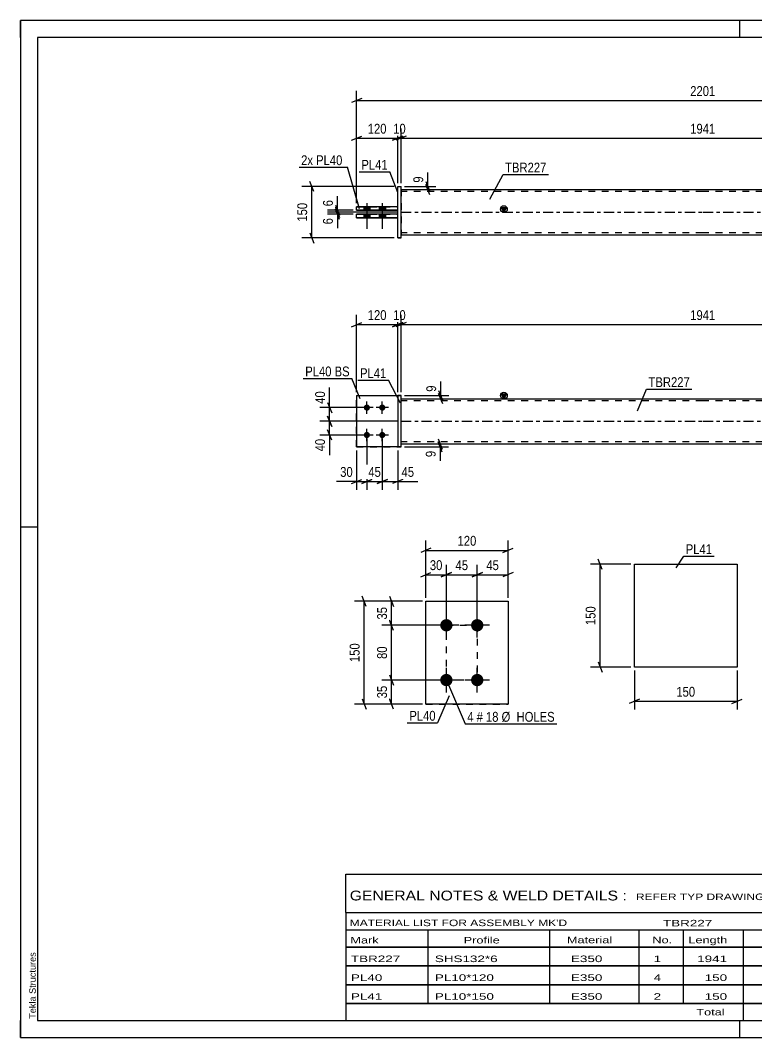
# Model space of a CAD drawing. Header units: millimetres. Extents: x 0 to 420, y 0 to 297.
# Drawn here: x 0 to 214.9, y 0 to 297 of the extents above; entities that cross this region are included whole.
import ezdxf

# ---------------------------------------------------------------- set-up
doc = ezdxf.new("R2010")
doc.units = ezdxf.units.MM
doc.linetypes.add('DXK_LINE_DOT2', pattern=[3.9198, 1.9599, -1.9599])
doc.linetypes.add('DXK_LINE_DOT3', pattern=[5.9187, 2.979, -0.9799, 0.9799, -0.9799])
doc.styles.add('Arial', font='ARIAL.TTF', dxfattribs={"height": 0.2})
doc.styles.add('Arial Narrow', font='ARIALN.TTF', dxfattribs={"height": 0.2})

# ---------------------------------------------------------------- blocks, each defined once
blk = doc.blocks.new('Unknown-582684375-1127')
at = {"color": 5, "linetype": 'Continuous'}
for p, q in [((420, 297), (0, 297)), ((0, 297), (0, 0)), ((0, 292), (0, 297)), ((210, 292), (210, 297)), ((415, 292), (5, 292)), ((5, 292), (5, 5)), ((5, 149), (0, 149)), ((0, 0), (0, 5)), ((5, 5), (415, 5)), ((210, 0), (210, 5)), ((0, 0), (420, 0))]:
    blk.add_line(p, q, dxfattribs=at)
at = {"color": 174, "linetype": 'Continuous', "style": 'Arial'}
blk.add_text('Tekla Structures', height=1.9102, rotation=90, dxfattribs=at).set_placement((4.5, 5.5))
blk = doc.blocks.new('Part-582684375-1392 - 1364')
at = {"color": 2, "linetype": 'Continuous'}
for p, q in [((98.15, 187.44), (110.15, 187.44)), ((98.15, 187.44), (98.15, 172.44)), ((110.15, 172.44), (98.15, 172.44)), ((98.15, 172.44), (98.15, 172.44))]:
    blk.add_line(p, q, dxfattribs=at)
at = {"color": 7, "linetype": 'DXK_LINE_DOT2'}
for p, q in [((98.15, 187.44), (110.15, 187.44)), ((110.15, 187.44), (110.15, 187.44)), ((110.15, 187.44), (110.15, 172.44)), ((98.15, 172.44), (110.15, 172.44)), ((98.15, 172.44), (98.15, 172.44))]:
    blk.add_line(p, q, dxfattribs=at)
blk = doc.blocks.new('Part-582684375-1397 - 1364')
at = {"color": 7, "linetype": 'DXK_LINE_DOT2'}
for p, q in [((98.15, 187.44), (110.15, 187.44)), ((98.15, 187.44), (110.15, 187.44)), ((98.15, 172.44), (98.15, 187.44)), ((110.15, 187.44), (110.15, 187.44)), ((110.15, 187.44), (110.15, 172.44)), ((98.15, 172.44), (110.15, 172.44)), ((110.15, 172.44), (98.15, 172.44)), ((98.15, 172.44), (98.15, 172.44))]:
    blk.add_line(p, q, dxfattribs=at)
blk = doc.blocks.new('Part-582684375-1412 - 1364')
at = {"color": 2, "linetype": 'Continuous'}
for p, q in [((111.15, 187.44), (110.15, 187.44)), ((110.15, 187.44), (110.15, 172.44)), ((111.15, 172.44), (111.15, 187.44)), ((110.15, 172.44), (111.15, 172.44)), ((111.15, 172.44), (110.15, 172.44))]:
    blk.add_line(p, q, dxfattribs=at)
at = {"color": 7, "linetype": 'DXK_LINE_DOT2'}
for p, q in [((110.15, 187.44), (111.15, 187.44)), ((110.15, 172.44), (110.15, 172.44)), ((110.15, 172.44), (110.15, 172.44)), ((111.15, 172.44), (111.15, 172.44)), ((111.15, 172.44), (111.15, 172.44))]:
    blk.add_line(p, q, dxfattribs=at)
blk = doc.blocks.new('Bolt-582684375-1414 - 1364')
at = {"linetype": 'Continuous'}
for points in [[(101.15, 183.04), (100.97, 183.06), (100.79, 183.12), (100.63, 183.21), (100.49, 183.34), (100.38, 183.49), (100.3, 183.66), (100.26, 183.85), (100.26, 184.03), (100.3, 184.22), (100.38, 184.39), (100.49, 184.54), (100.63, 184.67), (100.79, 184.76), (100.97, 184.82), (101.15, 184.84), (101.34, 184.82), (101.52, 184.76), (101.68, 184.67), (101.82, 184.54), (101.93, 184.39), (102.01, 184.22), (102.05, 184.03), (102.05, 183.85), (102.01, 183.66), (101.93, 183.49), (101.82, 183.34), (101.68, 183.21), (101.52, 183.12), (101.34, 183.06)], [(105.65, 183.04), (105.47, 183.06), (105.29, 183.12), (105.13, 183.21), (104.99, 183.34), (104.88, 183.49), (104.8, 183.66), (104.76, 183.85), (104.76, 184.03), (104.8, 184.22), (104.88, 184.39), (104.99, 184.54), (105.13, 184.67), (105.29, 184.76), (105.47, 184.82), (105.65, 184.84), (105.84, 184.82), (106.02, 184.76), (106.18, 184.67), (106.32, 184.54), (106.43, 184.39), (106.51, 184.22), (106.55, 184.03), (106.55, 183.85), (106.51, 183.66), (106.43, 183.49), (106.32, 183.34), (106.18, 183.21), (106.02, 183.12), (105.84, 183.06)], [(101.15, 175.04), (100.97, 175.06), (100.79, 175.12), (100.63, 175.21), (100.49, 175.34), (100.38, 175.49), (100.3, 175.66), (100.26, 175.85), (100.26, 176.03), (100.3, 176.22), (100.38, 176.39), (100.49, 176.54), (100.63, 176.67), (100.79, 176.76), (100.97, 176.82), (101.15, 176.84), (101.34, 176.82), (101.52, 176.76), (101.68, 176.67), (101.82, 176.54), (101.93, 176.39), (102.01, 176.22), (102.05, 176.03), (102.05, 175.85), (102.01, 175.66), (101.93, 175.49), (101.82, 175.34), (101.68, 175.21), (101.52, 175.12), (101.34, 175.06)], [(105.65, 175.04), (105.47, 175.06), (105.29, 175.12), (105.13, 175.21), (104.99, 175.34), (104.88, 175.49), (104.8, 175.66), (104.76, 175.85), (104.76, 176.03), (104.8, 176.22), (104.88, 176.39), (104.99, 176.54), (105.13, 176.67), (105.29, 176.76), (105.47, 176.82), (105.65, 176.84), (105.84, 176.82), (106.02, 176.76), (106.18, 176.67), (106.32, 176.54), (106.43, 176.39), (106.51, 176.22), (106.55, 176.03), (106.55, 175.85), (106.51, 175.66), (106.43, 175.49), (106.32, 175.34), (106.18, 175.21), (106.02, 175.12), (105.84, 175.06)]]:
    blk.add_hatch(color=1, dxfattribs=at).paths.add_polyline_path(points)
at = {"color": 1, "linetype": 'Continuous'}
for p, q in [((101.15, 182.14), (101.15, 185.74)), ((105.65, 182.14), (105.65, 185.74)), ((102.95, 183.94), (99.35, 183.94)), ((107.45, 183.94), (103.85, 183.94)), ((102.95, 175.94), (99.35, 175.94)), ((101.15, 174.14), (101.15, 177.74)), ((107.45, 175.94), (103.85, 175.94)), ((105.65, 174.14), (105.65, 177.74))]:
    blk.add_line(p, q, dxfattribs=at)
blk = doc.blocks.new('Part-582684375-1439 - 1364')
at = {"linetype": 'Continuous'}
blk.add_hatch(color=2, dxfattribs=at).paths.add_polyline_path([(141.15, 186.54), (140.35, 187.94), (141.95, 187.94)])
at = {"color": 2, "linetype": 'Continuous'}
for p, q in [((141.15, 186.54), (140.35, 187.94)), ((140.35, 187.94), (141.95, 187.94)), ((141.95, 187.94), (141.15, 186.54)), ((111.15, 186.54), (199.15, 186.54)), ((199.25, 186.54), (287.25, 186.54)), ((111.15, 173.34), (199.15, 173.34)), ((199.25, 173.34), (287.25, 173.34))]:
    blk.add_line(p, q, dxfattribs=at)
at = {"color": 7, "linetype": 'DXK_LINE_DOT2'}
for p, q in [((111.15, 173.34), (111.15, 186.54)), ((199.15, 185.94), (111.15, 185.94)), ((287.25, 185.94), (199.25, 185.94)), ((287.25, 186.54), (287.25, 173.34)), ((199.15, 173.94), (111.15, 173.94)), ((287.25, 173.94), (199.25, 173.94))]:
    blk.add_line(p, q, dxfattribs=at)
at = {"color": 7, "linetype": 'DXK_LINE_DOT3'}
for p, q in [((111.15, 179.94), (199.15, 179.94)), ((199.25, 179.94), (287.25, 179.94))]:
    blk.add_line(p, q, dxfattribs=at)
at = {"color": 2, "linetype": 'Continuous'}
blk.add_circle((141.15, 187.44), 1, dxfattribs=at)
blk = doc.blocks.new('Part-582684375-1771 - 1745')
at = {"color": 2, "linetype": 'Continuous'}
for p, q in [((110.15, 240.39), (98.15, 240.39)), ((98.15, 239.39), (98.15, 240.39)), ((98.15, 239.39), (110.15, 239.39)), ((110.15, 239.39), (98.15, 239.39)), ((110.15, 239.39), (110.15, 240.39))]:
    blk.add_line(p, q, dxfattribs=at)
at = {"color": 7, "linetype": 'DXK_LINE_DOT2'}
for p, q in [((98.15, 240.39), (110.15, 240.39)), ((98.15, 239.39), (98.15, 239.39)), ((110.15, 239.39), (110.15, 239.39)), ((110.15, 239.39), (110.15, 239.39))]:
    blk.add_line(p, q, dxfattribs=at)
blk = doc.blocks.new('Part-582684375-1751 - 1745')
at = {"linetype": 'Continuous'}
blk.add_hatch(color=2, dxfattribs=at).paths.add_polyline_path([(141.15, 240.99), (140.35, 242.39), (141.95, 242.39)])
at = {"color": 2, "linetype": 'Continuous'}
for p, q in [((111.15, 247.59), (199.15, 247.59)), ((199.25, 247.59), (287.25, 247.59)), ((141.15, 240.99), (140.35, 242.39)), ((140.35, 242.39), (141.95, 242.39)), ((141.95, 242.39), (141.15, 240.99)), ((111.15, 234.39), (199.15, 234.39)), ((199.25, 234.39), (287.25, 234.39))]:
    blk.add_line(p, q, dxfattribs=at)
at = {"color": 7, "linetype": 'DXK_LINE_DOT2'}
for p, q in [((111.15, 247.59), (111.15, 234.39)), ((199.15, 246.99), (111.15, 246.99)), ((287.25, 246.99), (199.25, 246.99)), ((287.25, 247.59), (287.25, 234.39)), ((199.15, 234.99), (111.15, 234.99)), ((287.25, 234.99), (199.25, 234.99))]:
    blk.add_line(p, q, dxfattribs=at)
at = {"color": 7, "linetype": 'DXK_LINE_DOT3'}
for p, q in [((111.15, 240.99), (199.15, 240.99)), ((199.25, 240.99), (287.25, 240.99))]:
    blk.add_line(p, q, dxfattribs=at)
at = {"color": 2, "linetype": 'Continuous'}
blk.add_circle((141.15, 241.89), 1, dxfattribs=at)
blk = doc.blocks.new('Part-582684375-1776 - 1745')
at = {"color": 2, "linetype": 'Continuous'}
for p, q in [((110.15, 242.59), (98.15, 242.59)), ((98.15, 241.59), (98.15, 242.59)), ((98.15, 241.59), (110.15, 241.59)), ((110.15, 241.59), (98.15, 241.59)), ((110.15, 241.59), (110.15, 242.59))]:
    blk.add_line(p, q, dxfattribs=at)
at = {"color": 7, "linetype": 'DXK_LINE_DOT2'}
for p, q in [((98.15, 242.59), (110.15, 242.59)), ((98.15, 241.59), (98.15, 241.59)), ((110.15, 241.59), (110.15, 241.59)), ((110.15, 241.59), (110.15, 241.59))]:
    blk.add_line(p, q, dxfattribs=at)
blk = doc.blocks.new('Part-582684375-1781 - 1745')
at = {"color": 2, "linetype": 'Continuous'}
for p, q in [((110.15, 248.49), (111.15, 248.49)), ((110.15, 233.49), (110.15, 248.49)), ((111.15, 233.49), (111.15, 248.49)), ((110.15, 233.49), (111.15, 233.49)), ((111.15, 233.49), (110.15, 233.49))]:
    blk.add_line(p, q, dxfattribs=at)
at = {"color": 7, "linetype": 'DXK_LINE_DOT2'}
for p, q in [((110.15, 248.49), (111.15, 248.49)), ((111.15, 248.49), (111.15, 248.49)), ((110.15, 233.49), (110.15, 233.49)), ((110.15, 233.49), (110.15, 233.49)), ((111.15, 233.49), (111.15, 233.49)), ((111.15, 233.49), (111.15, 233.49))]:
    blk.add_line(p, q, dxfattribs=at)
blk = doc.blocks.new('Bolt-582684375-1783 - 1745')
at = {"linetype": 'Continuous'}
for points in [[(100.25, 241.59), (102.05, 241.59), (102.05, 242.59), (100.25, 242.59)], [(100.25, 241.59), (102.05, 241.59), (102.05, 242.59), (100.25, 242.59)], [(104.75, 241.59), (106.55, 241.59), (106.55, 242.59), (104.75, 242.59)], [(104.75, 241.59), (106.55, 241.59), (106.55, 242.59), (104.75, 242.59)], [(100.25, 239.39), (102.05, 239.39), (102.05, 240.39), (100.25, 240.39)], [(100.25, 239.39), (102.05, 239.39), (102.05, 240.39), (100.25, 240.39)], [(104.75, 239.39), (106.55, 239.39), (106.55, 240.39), (104.75, 240.39)], [(104.75, 239.39), (106.55, 239.39), (106.55, 240.39), (104.75, 240.39)]]:
    blk.add_hatch(color=1, dxfattribs=at).paths.add_polyline_path(points)
at = {"color": 1, "linetype": 'Continuous'}
for p, q in [((101.15, 243.59), (101.15, 236.09)), ((101.15, 243.59), (101.15, 236.09)), ((105.65, 243.59), (105.65, 236.09)), ((105.65, 243.59), (105.65, 236.09)), ((100.25, 242.59), (100.25, 241.59)), ((100.25, 242.59), (100.25, 241.59)), ((102.05, 242.59), (102.05, 241.59)), ((102.05, 242.59), (102.05, 241.59)), ((104.75, 242.59), (104.75, 241.59)), ((104.75, 242.59), (104.75, 241.59)), ((106.55, 242.59), (106.55, 241.59)), ((106.55, 242.59), (106.55, 241.59)), ((100.25, 240.39), (100.25, 239.39)), ((100.25, 240.39), (100.25, 239.39)), ((102.05, 240.39), (102.05, 239.39)), ((102.05, 240.39), (102.05, 239.39)), ((104.75, 240.39), (104.75, 239.39)), ((104.75, 240.39), (104.75, 239.39)), ((106.55, 240.39), (106.55, 239.39)), ((106.55, 240.39), (106.55, 239.39))]:
    blk.add_line(p, q, dxfattribs=at)
blk = doc.blocks.new('Bolt-582684375-2085 - 2022')
at = {"linetype": 'Continuous'}
for points in [[(124.37, 118.6), (124, 118.63), (123.64, 118.75), (123.31, 118.94), (123.03, 119.19), (122.81, 119.5), (122.66, 119.84), (122.58, 120.21), (122.58, 120.58), (122.66, 120.95), (122.81, 121.3), (123.03, 121.6), (123.31, 121.85), (123.64, 122.04), (124, 122.16), (124.37, 122.2), (124.75, 122.16), (125.1, 122.04), (125.43, 121.85), (125.71, 121.6), (125.93, 121.3), (126.08, 120.95), (126.16, 120.58), (126.16, 120.21), (126.08, 119.84), (125.93, 119.5), (125.71, 119.19), (125.43, 118.94), (125.1, 118.75), (124.75, 118.63)], [(133.37, 118.6), (133, 118.63), (132.64, 118.75), (132.31, 118.94), (132.03, 119.19), (131.81, 119.5), (131.66, 119.84), (131.58, 120.21), (131.58, 120.58), (131.66, 120.95), (131.81, 121.3), (132.03, 121.6), (132.31, 121.85), (132.64, 122.04), (133, 122.16), (133.37, 122.2), (133.75, 122.16), (134.1, 122.04), (134.43, 121.85), (134.71, 121.6), (134.93, 121.3), (135.08, 120.95), (135.16, 120.58), (135.16, 120.21), (135.08, 119.84), (134.93, 119.5), (134.71, 119.19), (134.43, 118.94), (134.1, 118.75), (133.75, 118.63)], [(124.37, 102.6), (124, 102.63), (123.64, 102.75), (123.31, 102.94), (123.03, 103.19), (122.81, 103.5), (122.66, 103.84), (122.58, 104.21), (122.58, 104.58), (122.66, 104.95), (122.81, 105.3), (123.03, 105.6), (123.31, 105.85), (123.64, 106.04), (124, 106.16), (124.37, 106.2), (124.75, 106.16), (125.1, 106.04), (125.43, 105.85), (125.71, 105.6), (125.93, 105.3), (126.08, 104.95), (126.16, 104.58), (126.16, 104.21), (126.08, 103.84), (125.93, 103.5), (125.71, 103.19), (125.43, 102.94), (125.1, 102.75), (124.75, 102.63)], [(133.37, 102.6), (133, 102.63), (132.64, 102.75), (132.31, 102.94), (132.03, 103.19), (131.81, 103.5), (131.66, 103.84), (131.58, 104.21), (131.58, 104.58), (131.66, 104.95), (131.81, 105.3), (132.03, 105.6), (132.31, 105.85), (132.64, 106.04), (133, 106.16), (133.37, 106.2), (133.75, 106.16), (134.1, 106.04), (134.43, 105.85), (134.71, 105.6), (134.93, 105.3), (135.08, 104.95), (135.16, 104.58), (135.16, 104.21), (135.08, 103.84), (134.93, 103.5), (134.71, 103.19), (134.43, 102.94), (134.1, 102.75), (133.75, 102.63)]]:
    blk.add_hatch(color=1, dxfattribs=at).paths.add_polyline_path(points)
at = {"color": 1, "linetype": 'Continuous'}
for p, q in [((124.37, 116.8), (124.37, 124)), ((133.37, 116.8), (133.37, 124)), ((127.97, 120.4), (120.77, 120.4)), ((136.97, 120.4), (129.77, 120.4)), ((124.37, 100.8), (124.37, 108)), ((133.37, 100.8), (133.37, 108)), ((127.97, 104.4), (120.77, 104.4)), ((136.97, 104.4), (129.77, 104.4))]:
    blk.add_line(p, q, dxfattribs=at)
blk = doc.blocks.new('Part-582684375-2090 - 2022')
at = {"color": 2, "linetype": 'Continuous'}
for p, q in [((118.37, 127.4), (142.37, 127.4)), ((118.37, 97.4), (118.37, 127.4)), ((142.37, 127.4), (142.37, 127.4)), ((142.37, 127.4), (142.37, 97.4)), ((142.37, 97.4), (118.37, 97.4)), ((118.37, 97.4), (118.37, 97.4))]:
    blk.add_line(p, q, dxfattribs=at)
at = {"color": 7, "linetype": 'DXK_LINE_DOT2'}
for p, q in [((118.37, 127.4), (142.37, 127.4)), ((118.37, 97.4), (142.37, 97.4)), ((118.37, 97.4), (118.37, 97.4))]:
    blk.add_line(p, q, dxfattribs=at)
blk = doc.blocks.new('Part-582684375-2237 - 2231')
at = {"color": 2, "linetype": 'Continuous'}
for p, q in [((179.24, 138.19), (209.24, 138.19)), ((179.24, 108.19), (179.24, 138.19)), ((209.24, 138.19), (209.24, 108.19)), ((209.24, 108.19), (179.24, 108.19))]:
    blk.add_line(p, q, dxfattribs=at)
blk = doc.blocks.new('Rectangle-582684375-2216 - 2022')
at = {"color": 1, "linetype": 'DXK_LINE_DOT2'}
blk.add_lwpolyline([(124.37, 120.4), (133.37, 120.4), (133.37, 104.4), (124.37, 104.4), (124.37, 120.4)], close=True, dxfattribs=at)
blk = doc.blocks.new('StraightDimension-582684375-1601 - 1364')
at = {"color": 7, "linetype": 'Continuous'}
for p, q in [((89.68, 185.44), (90.88, 182.44)), ((100.15, 183.94), (87.43, 183.94)), ((90.88, 178.44), (89.68, 181.44)), ((90.28, 179.94), (90.28, 183.94)), ((110.15, 179.94), (87.43, 179.94))]:
    blk.add_line(p, q, dxfattribs=at)
at = {"color": 0}
blk.add_wipeout([(89.53, 189.32), (85.33, 189.32), (85.33, 184.46), (89.53, 184.46)], dxfattribs=at)
at = {"color": 7, "linetype": 'Continuous'}
blk.add_line((90.28, 183.94), (90.28, 189.85), dxfattribs=at)
blk.add_line((90.28, 183.94), (90.28, 189.85), dxfattribs=at)
at = {"color": 3, "style": 'Arial Narrow'}
blk.add_text('40', height=2.863, rotation=90.0002, dxfattribs=at).set_placement((88.93, 185.06))
blk = doc.blocks.new('StraightDimension-582684375-1572 - 1364')
at = {"color": 7, "linetype": 'Continuous'}
for p, q in [((101.15, 174.94), (101.15, 159.98)), ((98.15, 171.44), (98.15, 159.98)), ((96.65, 161.78), (99.65, 162.98)), ((98.15, 162.38), (101.15, 162.38)), ((102.65, 162.98), (99.65, 161.78))]:
    blk.add_line(p, q, dxfattribs=at)
at = {"color": 0}
blk.add_wipeout([(97.63, 163.13), (97.63, 167.33), (92.77, 167.33), (92.77, 163.13)], dxfattribs=at)
at = {"color": 7, "linetype": 'Continuous'}
blk.add_line((98.15, 162.38), (92.25, 162.38), dxfattribs=at)
blk.add_line((98.15, 162.38), (92.25, 162.38), dxfattribs=at)
at = {"color": 3, "style": 'Arial Narrow'}
blk.add_text('30', height=2.863, dxfattribs=at).set_placement((93.37, 163.73))
blk = doc.blocks.new('StraightDimension-582684375-1565 - 1364')
at = {"color": 7, "linetype": 'Continuous'}
for p, q in [((101.15, 174.94), (101.15, 159.98)), ((105.65, 174.94), (105.65, 159.98)), ((99.65, 161.78), (102.65, 162.98)), ((101.15, 162.38), (105.65, 162.38)), ((107.15, 162.98), (104.15, 161.78))]:
    blk.add_line(p, q, dxfattribs=at)
at = {"color": 0}
blk.add_wipeout([(105.83, 163.13), (105.83, 167.33), (100.98, 167.33), (100.98, 163.13)], dxfattribs=at)
at = {"color": 3, "style": 'Arial Narrow'}
blk.add_text('45', height=2.863, dxfattribs=at).set_placement((101.58, 163.73))
blk = doc.blocks.new('StraightDimension-582684375-1458 - 1364')
at = {"color": 7, "linetype": 'Continuous'}
for p, q in [((98.15, 188.44), (98.15, 211.01)), ((110.15, 188.44), (110.15, 211.01)), ((96.65, 207.56), (99.65, 208.76)), ((98.15, 208.16), (110.15, 208.16)), ((111.65, 208.76), (108.65, 207.56))]:
    blk.add_line(p, q, dxfattribs=at)
at = {"color": 0}
blk.add_wipeout([(107.5, 208.91), (107.5, 213.11), (100.81, 213.11), (100.81, 208.91)], dxfattribs=at)
at = {"color": 3, "style": 'Arial Narrow'}
blk.add_text('120', height=2.863, dxfattribs=at).set_placement((101.41, 209.51))
blk = doc.blocks.new('StraightDimension-582684375-1485 - 1364')
at = {"color": 7, "linetype": 'Continuous'}
for p, q in [((110.15, 188.44), (110.15, 211.01)), ((111.15, 188.44), (111.15, 211.01)), ((108.65, 207.56), (111.65, 208.76)), ((112.65, 208.76), (109.65, 207.56)), ((110.15, 208.16), (111.15, 208.16))]:
    blk.add_line(p, q, dxfattribs=at)
at = {"color": 0}
blk.add_wipeout([(113.08, 208.91), (113.08, 213.11), (108.23, 213.11), (108.23, 208.91)], dxfattribs=at)
at = {"color": 3, "style": 'Arial Narrow'}
blk.add_text('10', height=2.863, dxfattribs=at).set_placement((108.83, 209.51))
blk = doc.blocks.new('StraightDimension-582684375-1502 - 1364')
at = {"color": 7, "linetype": 'Continuous'}
for p, q in [((111.15, 188.44), (111.15, 211.01)), ((287.25, 188.44), (287.25, 211.01)), ((112.65, 208.76), (109.65, 207.56)), ((111.15, 208.16), (287.25, 208.16)), ((285.75, 207.56), (288.75, 208.76))]:
    blk.add_line(p, q, dxfattribs=at)
at = {"color": 0}
blk.add_wipeout([(203.46, 208.91), (203.46, 213.11), (194.95, 213.11), (194.95, 208.91)], dxfattribs=at)
at = {"color": 3, "style": 'Arial Narrow'}
blk.add_text('1941', height=2.863, dxfattribs=at).set_placement((195.55, 209.51))
blk = doc.blocks.new('StraightDimension-582684375-1552 - 1364')
at = {"color": 7, "linetype": 'Continuous'}
for p, q in [((105.65, 174.94), (105.65, 159.98)), ((110.15, 171.44), (110.15, 159.98)), ((104.15, 161.78), (107.15, 162.98)), ((105.65, 162.38), (110.15, 162.38)), ((111.65, 162.98), (108.65, 161.78))]:
    blk.add_line(p, q, dxfattribs=at)
at = {"color": 0}
blk.add_wipeout([(115.54, 163.13), (115.54, 167.33), (110.68, 167.33), (110.68, 163.13)], dxfattribs=at)
at = {"color": 7, "linetype": 'Continuous'}
blk.add_line((110.15, 162.38), (116.06, 162.38), dxfattribs=at)
blk.add_line((110.15, 162.38), (116.06, 162.38), dxfattribs=at)
at = {"color": 3, "style": 'Arial Narrow'}
blk.add_text('45', height=2.863, dxfattribs=at).set_placement((111.28, 163.73))
blk = doc.blocks.new('StraightDimension-582684375-1583 - 1364')
at = {"color": 7, "linetype": 'Continuous'}
for p, q in [((112.15, 173.34), (124.96, 173.34)), ((112.15, 172.44), (124.96, 172.44)), ((121.96, 174.84), (123.16, 171.84)), ((123.16, 170.94), (121.96, 173.94)), ((122.56, 172.44), (122.56, 173.34))]:
    blk.add_line(p, q, dxfattribs=at)
at = {"color": 0}
blk.add_wipeout([(121.81, 171.92), (117.61, 171.92), (117.61, 168.89), (121.81, 168.89)], dxfattribs=at)
at = {"color": 7, "linetype": 'Continuous'}
blk.add_line((122.56, 172.44), (122.56, 168.36), dxfattribs=at)
blk.add_line((122.56, 172.44), (122.56, 168.36), dxfattribs=at)
at = {"color": 3, "style": 'Arial Narrow'}
blk.add_text('9', height=2.86, rotation=90.0002, dxfattribs=at).set_placement((121.21, 169.49))
blk = doc.blocks.new('StraightDimension-582684375-1592 - 1364')
at = {"color": 7, "linetype": 'Continuous'}
for p, q in [((112.15, 187.44), (125.11, 187.44)), ((122.11, 188.94), (123.31, 185.94)), ((123.31, 185.04), (122.11, 188.04)), ((122.71, 186.54), (122.71, 187.44)), ((112.15, 186.54), (125.11, 186.54))]:
    blk.add_line(p, q, dxfattribs=at)
at = {"color": 0}
blk.add_wipeout([(121.96, 190.99), (117.76, 190.99), (117.76, 187.97), (121.96, 187.97)], dxfattribs=at)
at = {"color": 7, "linetype": 'Continuous'}
blk.add_line((122.71, 187.44), (122.71, 191.52), dxfattribs=at)
blk.add_line((122.71, 187.44), (122.71, 191.52), dxfattribs=at)
at = {"color": 3, "style": 'Arial Narrow'}
blk.add_text('9', height=2.86, rotation=90.0002, dxfattribs=at).set_placement((121.36, 188.57))
blk = doc.blocks.new('StraightDimension-582684375-1618 - 1364')
at = {"color": 7, "linetype": 'Continuous'}
for p, q in [((89.68, 181.44), (90.88, 178.44)), ((110.15, 179.94), (87.43, 179.94)), ((90.28, 175.94), (90.28, 179.94)), ((100.15, 175.94), (87.43, 175.94)), ((90.88, 174.44), (89.68, 177.44))]:
    blk.add_line(p, q, dxfattribs=at)
at = {"color": 0}
blk.add_wipeout([(89.53, 175.41), (85.33, 175.41), (85.33, 170.56), (89.53, 170.56)], dxfattribs=at)
at = {"color": 7, "linetype": 'Continuous'}
blk.add_line((90.28, 175.94), (90.28, 170.03), dxfattribs=at)
blk.add_line((90.28, 175.94), (90.28, 170.03), dxfattribs=at)
at = {"color": 3, "style": 'Arial Narrow'}
blk.add_text('40', height=2.863, rotation=90.0002, dxfattribs=at).set_placement((88.93, 171.16))
blk = doc.blocks.new('StraightDimension-582684375-1833 - 1745')
at = {"color": 7, "linetype": 'Continuous'}
for p, q in [((110.15, 240.99), (89.71, 240.99)), ((91.96, 242.49), (93.16, 239.49)), ((93.16, 238.89), (91.96, 241.89)), ((92.56, 240.39), (92.56, 240.99)), ((97.15, 240.39), (89.71, 240.39))]:
    blk.add_line(p, q, dxfattribs=at)
at = {"color": 0}
blk.add_wipeout([(91.81, 239.86), (87.61, 239.86), (87.61, 236.83), (91.81, 236.83)], dxfattribs=at)
at = {"color": 7, "linetype": 'Continuous'}
blk.add_line((92.56, 240.39), (92.56, 236.31), dxfattribs=at)
blk.add_line((92.56, 240.39), (92.56, 236.31), dxfattribs=at)
at = {"color": 3, "style": 'Arial Narrow'}
blk.add_text('6', height=2.86, rotation=90.0002, dxfattribs=at).set_placement((91.21, 237.43))
blk = doc.blocks.new('StraightDimension-582684375-1882 - 1745')
at = {"color": 7, "linetype": 'Continuous'}
for p, q in [((98.15, 243.59), (98.15, 265.43)), ((110.15, 249.49), (110.15, 265.43)), ((96.65, 261.98), (99.65, 263.18)), ((98.15, 262.58), (110.15, 262.58)), ((111.65, 263.18), (108.65, 261.98))]:
    blk.add_line(p, q, dxfattribs=at)
at = {"color": 0}
blk.add_wipeout([(107.5, 263.33), (107.5, 267.53), (100.81, 267.53), (100.81, 263.33)], dxfattribs=at)
at = {"color": 3, "style": 'Arial Narrow'}
blk.add_text('120', height=2.863, dxfattribs=at).set_placement((101.41, 263.93))
blk = doc.blocks.new('StraightDimension-582684375-1817 - 1745')
at = {"color": 7, "linetype": 'Continuous'}
for p, q in [((97.15, 241.59), (89.71, 241.59)), ((110.15, 240.99), (89.71, 240.99)), ((91.96, 243.09), (93.16, 240.09)), ((93.16, 239.49), (91.96, 242.49)), ((92.56, 240.99), (92.56, 241.59))]:
    blk.add_line(p, q, dxfattribs=at)
at = {"color": 0}
blk.add_wipeout([(91.81, 245.14), (87.61, 245.14), (87.61, 242.11), (91.81, 242.11)], dxfattribs=at)
at = {"color": 7, "linetype": 'Continuous'}
blk.add_line((92.56, 241.59), (92.56, 245.66), dxfattribs=at)
blk.add_line((92.56, 241.59), (92.56, 245.66), dxfattribs=at)
at = {"color": 3, "style": 'Arial Narrow'}
blk.add_text('6', height=2.86, rotation=90.0002, dxfattribs=at).set_placement((91.21, 242.71))
blk = doc.blocks.new('StraightDimension-582684375-1850 - 1745')
at = {"color": 7, "linetype": 'Continuous'}
for p, q in [((118.33, 249.99), (119.53, 246.99)), ((112.15, 248.49), (121.33, 248.49)), ((112.15, 247.59), (121.33, 247.59)), ((119.53, 246.09), (118.33, 249.09)), ((118.93, 247.59), (118.93, 248.49))]:
    blk.add_line(p, q, dxfattribs=at)
at = {"color": 0}
blk.add_wipeout([(118.18, 252.04), (113.98, 252.04), (113.98, 249.01), (118.18, 249.01)], dxfattribs=at)
at = {"color": 7, "linetype": 'Continuous'}
blk.add_line((118.93, 248.49), (118.93, 252.56), dxfattribs=at)
blk.add_line((118.93, 248.49), (118.93, 252.56), dxfattribs=at)
at = {"color": 3, "style": 'Arial Narrow'}
blk.add_text('9', height=2.86, rotation=90.0002, dxfattribs=at).set_placement((117.58, 249.61))
blk = doc.blocks.new('StraightDimension-582684375-1861 - 1745')
at = {"color": 7, "linetype": 'Continuous'}
for p, q in [((85.66, 246.99), (84.46, 249.99)), ((109.15, 248.49), (82.21, 248.49)), ((85.06, 233.49), (85.06, 248.49)), ((84.46, 234.99), (85.66, 231.99)), ((109.15, 233.49), (82.21, 233.49))]:
    blk.add_line(p, q, dxfattribs=at)
at = {"color": 0}
blk.add_wipeout([(84.31, 244.33), (80.11, 244.33), (80.11, 237.64), (84.31, 237.64)], dxfattribs=at)
at = {"color": 3, "style": 'Arial Narrow'}
blk.add_text('150', height=2.863, rotation=90.0002, dxfattribs=at).set_placement((83.71, 238.24))
blk = doc.blocks.new('StraightDimension-582684375-1872 - 1745')
at = {"color": 7, "linetype": 'Continuous'}
for p, q in [((110.15, 249.49), (110.15, 265.43)), ((111.15, 249.49), (111.15, 265.43)), ((108.65, 261.98), (111.65, 263.18)), ((112.65, 263.18), (109.65, 261.98)), ((110.15, 262.58), (111.15, 262.58))]:
    blk.add_line(p, q, dxfattribs=at)
at = {"color": 0}
blk.add_wipeout([(113.08, 263.33), (113.08, 267.53), (108.23, 267.53), (108.23, 263.33)], dxfattribs=at)
at = {"color": 3, "style": 'Arial Narrow'}
blk.add_text('10', height=2.863, dxfattribs=at).set_placement((108.83, 263.93))
blk = doc.blocks.new('StraightDimension-582684375-1892 - 1745')
at = {"color": 7, "linetype": 'Continuous'}
for p, q in [((111.15, 249.49), (111.15, 265.43)), ((287.25, 249.49), (287.25, 265.43)), ((112.65, 263.18), (109.65, 261.98)), ((111.15, 262.58), (287.25, 262.58)), ((285.75, 261.98), (288.75, 263.18))]:
    blk.add_line(p, q, dxfattribs=at)
at = {"color": 0}
blk.add_wipeout([(203.46, 263.33), (203.46, 267.53), (194.95, 267.53), (194.95, 263.33)], dxfattribs=at)
at = {"color": 3, "style": 'Arial Narrow'}
blk.add_text('1941', height=2.863, dxfattribs=at).set_placement((195.55, 263.93))
blk = doc.blocks.new('StraightDimension-582684375-1923 - 1745')
at = {"color": 7, "linetype": 'Continuous'}
for p, q in [((98.15, 243.59), (98.15, 276.43)), ((300.25, 243.59), (300.25, 276.43)), ((99.65, 274.18), (96.65, 272.98)), ((98.15, 273.58), (300.25, 273.58)), ((298.75, 272.98), (301.75, 274.18))]:
    blk.add_line(p, q, dxfattribs=at)
at = {"color": 0}
blk.add_wipeout([(203.46, 274.33), (203.46, 278.53), (194.95, 278.53), (194.95, 274.33)], dxfattribs=at)
at = {"color": 3, "style": 'Arial Narrow'}
blk.add_text('2201', height=2.863, dxfattribs=at).set_placement((195.55, 274.93))
blk = doc.blocks.new('StraightDimension-582684375-2094 - 2022')
at = {"color": 7, "linetype": 'Continuous'}
for p, q in [((119.87, 142.87), (116.87, 141.67)), ((118.37, 128.4), (118.37, 145.12)), ((140.87, 141.67), (143.87, 142.87)), ((142.37, 128.4), (142.37, 145.12)), ((118.37, 142.27), (142.37, 142.27))]:
    blk.add_line(p, q, dxfattribs=at)
at = {"color": 0}
blk.add_wipeout([(133.71, 143.02), (133.71, 147.22), (127.03, 147.22), (127.03, 143.02)], dxfattribs=at)
at = {"color": 3, "style": 'Arial Narrow'}
blk.add_text('120', height=2.863, dxfattribs=at).set_placement((127.63, 143.62))
blk = doc.blocks.new('StraightDimension-582684375-2114 - 2022')
at = {"color": 7, "linetype": 'Continuous'}
for p, q in [((118.37, 128.4), (118.37, 138.01)), ((124.37, 121.4), (124.37, 138.01)), ((116.87, 134.56), (119.87, 135.76)), ((118.37, 135.16), (124.37, 135.16)), ((125.87, 135.76), (122.87, 134.56))]:
    blk.add_line(p, q, dxfattribs=at)
at = {"color": 0}
blk.add_wipeout([(123.8, 135.91), (123.8, 140.11), (118.94, 140.11), (118.94, 135.91)], dxfattribs=at)
at = {"color": 3, "style": 'Arial Narrow'}
blk.add_text('30', height=2.863, dxfattribs=at).set_placement((119.54, 136.51))
blk = doc.blocks.new('StraightDimension-582684375-2154 - 2022')
at = {"color": 7, "linetype": 'Continuous'}
for p, q in [((100.97, 125.9), (99.77, 128.9)), ((117.37, 127.4), (97.52, 127.4)), ((100.37, 97.4), (100.37, 127.4)), ((99.77, 98.9), (100.97, 95.9)), ((117.37, 97.4), (97.52, 97.4))]:
    blk.add_line(p, q, dxfattribs=at)
at = {"color": 0}
blk.add_wipeout([(99.62, 115.74), (95.42, 115.74), (95.42, 109.05), (99.62, 109.05)], dxfattribs=at)
at = {"color": 3, "style": 'Arial Narrow'}
blk.add_text('150', height=2.863, rotation=90.0002, dxfattribs=at).set_placement((99.02, 109.65))
blk = doc.blocks.new('StraightDimension-582684375-2127 - 2022')
at = {"color": 7, "linetype": 'Continuous'}
for p, q in [((124.37, 121.4), (124.37, 138.01)), ((133.37, 121.4), (133.37, 138.01)), ((122.87, 134.56), (125.87, 135.76)), ((124.37, 135.16), (133.37, 135.16)), ((134.87, 135.76), (131.87, 134.56))]:
    blk.add_line(p, q, dxfattribs=at)
at = {"color": 0}
blk.add_wipeout([(131.3, 135.91), (131.3, 140.11), (126.44, 140.11), (126.44, 135.91)], dxfattribs=at)
at = {"color": 3, "style": 'Arial Narrow'}
blk.add_text('45', height=2.863, dxfattribs=at).set_placement((127.04, 136.51))
blk = doc.blocks.new('StraightDimension-582684375-2137 - 2022')
at = {"color": 7, "linetype": 'Continuous'}
for p, q in [((133.37, 121.4), (133.37, 138.01)), ((142.37, 128.4), (142.37, 138.01)), ((131.87, 134.56), (134.87, 135.76)), ((133.37, 135.16), (142.37, 135.16)), ((143.87, 135.76), (140.87, 134.56))]:
    blk.add_line(p, q, dxfattribs=at)
at = {"color": 0}
blk.add_wipeout([(140.3, 135.91), (140.3, 140.11), (135.44, 140.11), (135.44, 135.91)], dxfattribs=at)
at = {"color": 3, "style": 'Arial Narrow'}
blk.add_text('45', height=2.863, dxfattribs=at).set_placement((136.04, 136.51))
blk = doc.blocks.new('StraightDimension-582684375-2171 - 2022')
at = {"color": 7, "linetype": 'Continuous'}
for p, q in [((123.37, 104.4), (105.52, 104.4)), ((107.77, 105.9), (108.97, 102.9)), ((108.37, 97.4), (108.37, 104.4)), ((108.97, 95.9), (107.77, 98.9)), ((117.37, 97.4), (105.52, 97.4))]:
    blk.add_line(p, q, dxfattribs=at)
at = {"color": 0}
blk.add_wipeout([(107.62, 103.32), (103.42, 103.32), (103.42, 98.47), (107.62, 98.47)], dxfattribs=at)
at = {"color": 3, "style": 'Arial Narrow'}
blk.add_text('35', height=2.863, rotation=90.0002, dxfattribs=at).set_placement((107.02, 99.07))
blk = doc.blocks.new('StraightDimension-582684375-2187 - 2022')
at = {"color": 7, "linetype": 'Continuous'}
for p, q in [((108.97, 118.9), (107.77, 121.9)), ((123.37, 120.4), (105.52, 120.4)), ((108.37, 104.4), (108.37, 120.4)), ((123.37, 104.4), (105.52, 104.4)), ((107.77, 105.9), (108.97, 102.9))]:
    blk.add_line(p, q, dxfattribs=at)
at = {"color": 0}
blk.add_wipeout([(107.62, 114.82), (103.42, 114.82), (103.42, 109.97), (107.62, 109.97)], dxfattribs=at)
at = {"color": 3, "style": 'Arial Narrow'}
blk.add_text('80', height=2.863, rotation=90.0002, dxfattribs=at).set_placement((107.02, 110.57))
blk = doc.blocks.new('StraightDimension-582684375-2200 - 2022')
at = {"color": 7, "linetype": 'Continuous'}
for p, q in [((107.77, 128.9), (108.97, 125.9)), ((117.37, 127.4), (105.52, 127.4)), ((108.37, 120.4), (108.37, 127.4)), ((108.97, 118.9), (107.77, 121.9)), ((123.37, 120.4), (105.52, 120.4))]:
    blk.add_line(p, q, dxfattribs=at)
at = {"color": 0}
blk.add_wipeout([(107.62, 126.32), (103.42, 126.32), (103.42, 121.47), (107.62, 121.47)], dxfattribs=at)
at = {"color": 3, "style": 'Arial Narrow'}
blk.add_text('35', height=2.863, rotation=90.0002, dxfattribs=at).set_placement((107.02, 122.07))
blk = doc.blocks.new('StraightDimension-582684375-2239 - 2231')
at = {"color": 7, "linetype": 'Continuous'}
for p, q in [((169.84, 136.69), (168.64, 139.69)), ((178.24, 138.19), (166.39, 138.19)), ((169.24, 108.19), (169.24, 138.19)), ((178.24, 108.19), (166.39, 108.19)), ((168.64, 109.69), (169.84, 106.69))]:
    blk.add_line(p, q, dxfattribs=at)
at = {"color": 0}
blk.add_wipeout([(168.49, 126.53), (164.29, 126.53), (164.29, 119.85), (168.49, 119.85)], dxfattribs=at)
at = {"color": 3, "style": 'Arial Narrow'}
blk.add_text('150', height=2.863, rotation=90.0002, dxfattribs=at).set_placement((167.89, 120.45))
blk = doc.blocks.new('StraightDimension-582684375-2246 - 2231')
at = {"color": 7, "linetype": 'Continuous'}
for p, q in [((179.24, 107.19), (179.24, 95.79)), ((209.24, 107.19), (209.24, 95.79)), ((180.74, 98.79), (177.74, 97.59)), ((179.24, 98.19), (209.24, 98.19)), ((207.74, 97.59), (210.74, 98.79))]:
    blk.add_line(p, q, dxfattribs=at)
at = {"color": 0}
blk.add_wipeout([(197.58, 98.94), (197.58, 103.14), (190.9, 103.14), (190.9, 98.94)], dxfattribs=at)
at = {"color": 3, "style": 'Arial Narrow'}
blk.add_text('150', height=2.863, dxfattribs=at).set_placement((191.5, 99.54))
blk = doc.blocks.new('Unknown-582684375-2781')
at = {"color": 7, "linetype": 'Continuous'}
for p, q in [((95, 47.75), (255, 47.75)), ((95, 36.5), (95, 47.75)), ((255, 47.75), (255, 36.5)), ((95, 36.5), (255, 36.5)), ((95, 36.5), (95, 31.5)), ((255, 36.5), (255, 31.5)), ((95, 31.5), (255, 31.5)), ((95, 31.5), (95, 26.5)), ((119, 31.5), (119, 26.5)), ((154.5, 31.5), (154.5, 26.5)), ((180.5, 31.5), (180.5, 26.5)), ((193.5, 31.5), (193.5, 26.5)), ((211, 31.5), (211, 26.5)), ((233, 31.5), (233, 26.5)), ((255, 31.5), (255, 26.5)), ((95, 26.5), (255, 26.5)), ((95, 26.45), (95, 21.05)), ((95, 26.45), (255, 26.45)), ((119, 26.5), (119, 21)), ((154.5, 26.5), (154.5, 21)), ((180.5, 26.5), (180.5, 21)), ((193.5, 26.5), (193.5, 21)), ((211, 26.5), (211, 21)), ((233, 26.5), (233, 21)), ((255, 26.45), (255, 21.05)), ((95, 21.05), (255, 21.05)), ((95, 20.95), (95, 15.55)), ((95, 20.95), (255, 20.95)), ((119, 21), (119, 15.5)), ((154.5, 21), (154.5, 15.5)), ((180.5, 21), (180.5, 15.5)), ((193.5, 21), (193.5, 15.5)), ((211, 21), (211, 15.5)), ((233, 21), (233, 15.5)), ((255, 20.95), (255, 15.55)), ((95, 15.55), (255, 15.55)), ((95, 15.45), (95, 10.05)), ((95, 15.45), (255, 15.45)), ((119, 15.5), (119, 10)), ((154.5, 15.5), (154.5, 10)), ((180.5, 15.5), (180.5, 10)), ((193.5, 15.5), (193.5, 10)), ((211, 15.5), (211, 10)), ((233, 15.5), (233, 10)), ((255, 15.45), (255, 10.05)), ((95, 10.05), (255, 10.05)), ((95, 10), (255, 10)), ((95, 10), (95, 5)), ((211, 10), (211, 5)), ((233, 10), (233, 5)), ((255, 10), (255, 5)), ((95, 5), (255, 5))]:
    blk.add_line(p, q, dxfattribs=at)
at = {"color": 7, "style": 'Arial Narrow'}
for s, height, width, p in [('GENERAL NOTES & WELD DETAILS :', 2.8633, 1.4, (96.15, 40.06)), ('REFER TYP DRAWING TYP-01', 1.9089, 1.6, (179.7, 40.16)), ("MATERIAL LIST FOR ASSEMBLY MK'D", 1.9089, 1.6, (96.15, 32.56)), ('TBR227', 1.909, 1.794707, (187.59, 32.47)), ('1', 1.91, 1.794707, (217.08, 32.56)), ('No. Required', 1.9089, 1.6, (226.41, 32.56)), ('Mark', 1.909, 1.7, (96.34, 27.5)), ('Profile', 1.909, 1.7, (129.41, 27.5)), ('Material', 1.909, 1.7, (159.54, 27.56)), ('No.', 1.909, 1.7, (184.5, 27.56)), ('Length', 1.909, 1.7, (195, 27.56)), ('Area', 1.909, 1.7, (217.5, 27.56)), ('Weight', 1.909, 1.7, (237, 27.56))]:
    blk.add_text(s, height=height, dxfattribs=dict(at, width=width)).set_placement(p)
at = {"color": 7, "linetype": 'Continuous', "style": 'Arial Narrow'}
for s, height, width, p in [('TBR227', 1.909, 1.794707, (96.5, 22.06)), ('SHS132*6', 1.909, 1.794707, (121, 22.06)), ('E350', 1.909, 1.794707, (160.74, 22.06)), ('1', 1.91, 1.794707, (184.86, 22.06)), ('1941', 1.909, 1.794707, (197.58, 22.06)), ('1.0', 1.909, 1.794707, (221.32, 22.06)), ('46.1', 1.909, 1.794707, (240.14, 22.06)), ('PL40', 1.909, 1.794707, (96.5, 16.56)), ('PL10*120', 1.909, 1.794707, (121, 16.56)), ('E350', 1.909, 1.794707, (160.74, 16.56)), ('4', 1.91, 1.794707, (184.86, 16.56)), ('150', 1.909, 1.794707, (199.77, 16.56)), ('0.0', 1.909, 1.794707, (221.32, 16.56)), ('5.7', 1.909, 1.794707, (242.33, 16.56)), ('PL41', 1.909, 1.794707, (96.5, 11.06)), ('PL10*150', 1.909, 1.794707, (121, 11.06)), ('E350', 1.909, 1.794707, (160.74, 11.06)), ('2', 1.91, 1.794707, (184.86, 11.06)), ('150', 1.909, 1.794707, (199.77, 11.06)), ('0.1', 1.909, 1.794707, (221.32, 11.06)), ('3.5', 1.909, 1.794707, (242.33, 11.06)), ('Total', 1.909, 1.7, (197.33, 6.5)), ('1.3', 1.909, 1.794707, (220.83, 6.5)), ('55.3', 1.909, 1.794707, (240.14, 6.5))]:
    blk.add_text(s, height=height, dxfattribs=dict(at, width=width)).set_placement(p)
blk = doc.blocks.new('Mark-582684375-1408 - 1364')
at = {"color": 0}
blk.add_wipeout([(106.83, 192.56), (106.83, 195.56), (99.15, 195.56), (99.15, 192.56)], dxfattribs=at)
blk.add_wipeout([(106.83, 192.56), (106.83, 195.56), (99.15, 195.56), (99.15, 192.56)], dxfattribs=at)
at = {"color": 30, "linetype": 'Continuous'}
for p in [(98.55, 191.96), (110.93, 185.2)]:
    blk.add_line(p, (107.43, 191.96), dxfattribs=at)
at = {"color": 3, "style": 'Arial Narrow'}
blk.add_text('PL41', height=2.863, dxfattribs=at).set_placement((99.15, 192.56))
blk = doc.blocks.new('Mark-582684375-1435 - 1364')
at = {"color": 0}
blk.add_wipeout([(195.44, 189.94), (195.44, 192.94), (183.38, 192.94), (183.38, 189.94)], dxfattribs=at)
blk.add_wipeout([(195.44, 189.94), (195.44, 192.94), (183.38, 192.94), (183.38, 189.94)], dxfattribs=at)
at = {"color": 30, "linetype": 'Continuous'}
for p, q in [((180.18, 182.99), (182.78, 189.34)), ((182.78, 189.34), (196.04, 189.34))]:
    blk.add_line(p, q, dxfattribs=at)
at = {"color": 3, "style": 'Arial Narrow'}
blk.add_text('TBR227', height=2.863, dxfattribs=at).set_placement((183.38, 189.94))
blk = doc.blocks.new('MarkSet-582684375-1736 - 1364')
at = {"color": 0}
blk.add_wipeout([(90.84, 193.06), (90.84, 196.06), (83.16, 196.06), (83.16, 193.06)], dxfattribs=at)
blk.add_wipeout([(90.84, 193.06), (90.84, 196.06), (83.16, 196.06), (83.16, 193.06)], dxfattribs=at)
blk.add_wipeout([(96.12, 193.06), (96.12, 196.06), (91.74, 196.06), (91.74, 193.06)], dxfattribs=at)
blk.add_wipeout([(96.12, 193.06), (96.12, 196.06), (91.74, 196.06), (91.74, 193.06)], dxfattribs=at)
at = {"color": 30, "linetype": 'Continuous'}
for p in [(82.56, 192.46), (99.19, 186.5)]:
    blk.add_line(p, (96.72, 192.46), dxfattribs=at)
at = {"color": 3, "style": 'Arial Narrow'}
for s, p in [('PL40', (83.16, 193.06)), ('BS', (91.74, 193.06))]:
    blk.add_text(s, height=2.863, dxfattribs=at).set_placement(p)
blk = doc.blocks.new('MarkSet-582684375-1961 - 1745')
at = {"color": 30, "linetype": 'Continuous'}
blk.add_line((99, 241.97), (95.5, 254.13), dxfattribs=at)
at = {"color": 0}
blk.add_wipeout([(85.43, 254.73), (85.43, 257.73), (81.96, 257.73), (81.96, 254.73)], dxfattribs=at)
blk.add_wipeout([(85.43, 254.73), (85.43, 257.73), (81.96, 257.73), (81.96, 254.73)], dxfattribs=at)
blk.add_wipeout([(94, 254.73), (94, 257.73), (86.33, 257.73), (86.33, 254.73)], dxfattribs=at)
blk.add_wipeout([(94, 254.73), (94, 257.73), (86.33, 257.73), (86.33, 254.73)], dxfattribs=at)
at = {"color": 30, "linetype": 'Continuous'}
blk.add_line((81.36, 254.13), (95.5, 254.13), dxfattribs=at)
at = {"color": 3, "style": 'Arial Narrow'}
for s, p in [('2x', (81.96, 254.73)), ('PL40', (86.33, 254.73))]:
    blk.add_text(s, height=2.863, dxfattribs=at).set_placement(p)
blk = doc.blocks.new('Mark-582684375-1747 - 1745')
at = {"color": 0}
blk.add_wipeout([(153.57, 252.58), (153.57, 255.58), (141.51, 255.58), (141.51, 252.58)], dxfattribs=at)
blk.add_wipeout([(153.57, 252.58), (153.57, 255.58), (141.51, 255.58), (141.51, 252.58)], dxfattribs=at)
at = {"color": 30, "linetype": 'Continuous'}
for p, q in [((137.07, 244.81), (140.91, 251.98)), ((140.91, 251.98), (154.17, 251.98))]:
    blk.add_line(p, q, dxfattribs=at)
at = {"color": 3, "style": 'Arial Narrow'}
blk.add_text('TBR227', height=2.863, dxfattribs=at).set_placement((141.51, 252.58))
blk = doc.blocks.new('Mark-582684375-1777 - 1745')
at = {"color": 0}
blk.add_wipeout([(107.23, 253.4), (107.23, 256.4), (99.55, 256.4), (99.55, 253.4)], dxfattribs=at)
blk.add_wipeout([(107.23, 253.4), (107.23, 256.4), (99.55, 256.4), (99.55, 253.4)], dxfattribs=at)
at = {"color": 30, "linetype": 'Continuous'}
for p in [(98.95, 252.8), (110.15, 246.72)]:
    blk.add_line(p, (107.83, 252.8), dxfattribs=at)
at = {"color": 3, "style": 'Arial Narrow'}
blk.add_text('PL41', height=2.863, dxfattribs=at).set_placement((99.55, 253.4))
blk = doc.blocks.new('Mark-582684375-2081 - 2022')
at = {"color": 0}
blk.add_wipeout([(132.3, 92.23), (132.3, 95.23), (130.47, 95.23), (130.47, 92.23)], dxfattribs=at)
blk.add_wipeout([(132.3, 92.23), (132.3, 95.23), (130.47, 95.23), (130.47, 92.23)], dxfattribs=at)
at = {"color": 7, "linetype": 'Continuous'}
blk.add_line((124.37, 104.4), (129.87, 91.63), dxfattribs=at)
at = {"color": 0}
blk.add_wipeout([(135.02, 92.23), (135.02, 95.23), (133.2, 95.23), (133.2, 92.23)], dxfattribs=at)
blk.add_wipeout([(135.02, 92.23), (135.02, 95.23), (133.2, 95.23), (133.2, 92.23)], dxfattribs=at)
at = {"color": 3, "style": 'Arial Narrow'}
blk.add_text('4', height=2.86, dxfattribs=at).set_placement((130.47, 92.23))
at = {"color": 0}
blk.add_wipeout([(139.58, 92.23), (139.58, 95.23), (135.92, 95.23), (135.92, 92.23)], dxfattribs=at)
blk.add_wipeout([(139.58, 92.23), (139.58, 95.23), (135.92, 95.23), (135.92, 92.23)], dxfattribs=at)
at = {"color": 3, "style": 'Arial Narrow'}
blk.add_text('#', height=2.86, dxfattribs=at).set_placement((133.2, 92.23))
at = {"color": 0}
blk.add_wipeout([(156.01, 92.23), (156.01, 95.23), (140.48, 95.23), (140.48, 92.23)], dxfattribs=at)
blk.add_wipeout([(156.01, 92.23), (156.01, 95.23), (140.48, 95.23), (140.48, 92.23)], dxfattribs=at)
at = {"color": 7, "linetype": 'Continuous'}
blk.add_line((129.87, 91.63), (156.61, 91.63), dxfattribs=at)
at = {"color": 3, "style": 'Arial Narrow'}
for s, p in [('18', (135.92, 92.23)), ('Ø  HOLES', (140.48, 92.23))]:
    blk.add_text(s, height=2.863, dxfattribs=at).set_placement(p)
blk = doc.blocks.new('Mark-582684375-2086 - 2022')
at = {"color": 0}
blk.add_wipeout([(121.22, 92.53), (121.22, 95.53), (113.55, 95.53), (113.55, 92.53)], dxfattribs=at)
blk.add_wipeout([(121.22, 92.53), (121.22, 95.53), (113.55, 95.53), (113.55, 92.53)], dxfattribs=at)
at = {"color": 30, "linetype": 'Continuous'}
for p in [(125.14, 99.78), (112.95, 91.93)]:
    blk.add_line(p, (121.82, 91.93), dxfattribs=at)
at = {"color": 3, "style": 'Arial Narrow'}
blk.add_text('PL40', height=2.863, dxfattribs=at).set_placement((113.55, 92.53))
blk = doc.blocks.new('Mark-582684375-2233 - 2231')
at = {"color": 0}
blk.add_wipeout([(201.91, 141.17), (201.91, 144.17), (194.24, 144.17), (194.24, 141.17)], dxfattribs=at)
blk.add_wipeout([(201.91, 141.17), (201.91, 144.17), (194.24, 144.17), (194.24, 141.17)], dxfattribs=at)
at = {"color": 30, "linetype": 'Continuous'}
for p, q in [((191.4, 137.13), (193.64, 140.57)), ((193.64, 140.57), (202.51, 140.57))]:
    blk.add_line(p, q, dxfattribs=at)
at = {"color": 3, "style": 'Arial Narrow'}
blk.add_text('PL41', height=2.863, dxfattribs=at).set_placement((194.24, 141.17))

msp = doc.modelspace()

# ---------------------------------------------------------------- block references
for name in ['Unknown-582684375-1127', 'Part-582684375-1781 - 1745', 'Part-582684375-1751 - 1745', 'Bolt-582684375-1783 - 1745', 'Part-582684375-1776 - 1745', 'Part-582684375-1771 - 1745', 'Part-582684375-1392 - 1364', 'Part-582684375-1397 - 1364', 'Part-582684375-1412 - 1364', 'Part-582684375-1439 - 1364', 'Bolt-582684375-1414 - 1364', 'Part-582684375-2237 - 2231', 'Part-582684375-2090 - 2022', 'Bolt-582684375-2085 - 2022', 'Rectangle-582684375-2216 - 2022', 'Unknown-582684375-2781']:
    msp.add_blockref(name, (0, 0))

# ---------------------------------------------------------------- next in the draw order: block references
for name in ['StraightDimension-582684375-1833 - 1745', 'StraightDimension-582684375-1601 - 1364', 'StraightDimension-582684375-1572 - 1364', 'StraightDimension-582684375-2094 - 2022', 'Mark-582684375-2233 - 2231', 'StraightDimension-582684375-2239 - 2231']:
    msp.add_blockref(name, (0, 0))

# ---------------------------------------------------------------- next in the draw order: block references
for name in ['StraightDimension-582684375-1882 - 1745', 'StraightDimension-582684375-1458 - 1364', 'StraightDimension-582684375-1565 - 1364', 'StraightDimension-582684375-2114 - 2022', 'StraightDimension-582684375-2246 - 2231']:
    msp.add_blockref(name, (0, 0))

# ---------------------------------------------------------------- next in the draw order: block references
for name in ['StraightDimension-582684375-1850 - 1745', 'StraightDimension-582684375-1817 - 1745', 'StraightDimension-582684375-1485 - 1364', 'StraightDimension-582684375-1552 - 1364', 'StraightDimension-582684375-2127 - 2022', 'StraightDimension-582684375-2154 - 2022']:
    msp.add_blockref(name, (0, 0))

# ---------------------------------------------------------------- next in the draw order: block references
for name in ['StraightDimension-582684375-1861 - 1745', 'StraightDimension-582684375-1502 - 1364', 'StraightDimension-582684375-1618 - 1364', 'StraightDimension-582684375-1583 - 1364', 'StraightDimension-582684375-2137 - 2022', 'StraightDimension-582684375-2171 - 2022']:
    msp.add_blockref(name, (0, 0))

# ---------------------------------------------------------------- next in the draw order: block references
for name in ['StraightDimension-582684375-1872 - 1745', 'StraightDimension-582684375-1592 - 1364', 'Mark-582684375-1435 - 1364', 'StraightDimension-582684375-2187 - 2022']:
    msp.add_blockref(name, (0, 0))

# ---------------------------------------------------------------- next in the draw order: block references
for name in ['StraightDimension-582684375-1892 - 1745', 'Mark-582684375-1408 - 1364', 'StraightDimension-582684375-2200 - 2022', 'Mark-582684375-2081 - 2022']:
    msp.add_blockref(name, (0, 0))

# ---------------------------------------------------------------- next in the draw order: block references
for name in ['StraightDimension-582684375-1923 - 1745', 'MarkSet-582684375-1736 - 1364', 'Mark-582684375-2086 - 2022']:
    msp.add_blockref(name, (0, 0))

# ---------------------------------------------------------------- next in the draw order: block references
for name in ['MarkSet-582684375-1961 - 1745', 'Mark-582684375-1747 - 1745']:
    msp.add_blockref(name, (0, 0))

# ---------------------------------------------------------------- next in the draw order: block references
msp.add_blockref('Mark-582684375-1777 - 1745', (0, 0))

doc.saveas('drawing.dxf')
